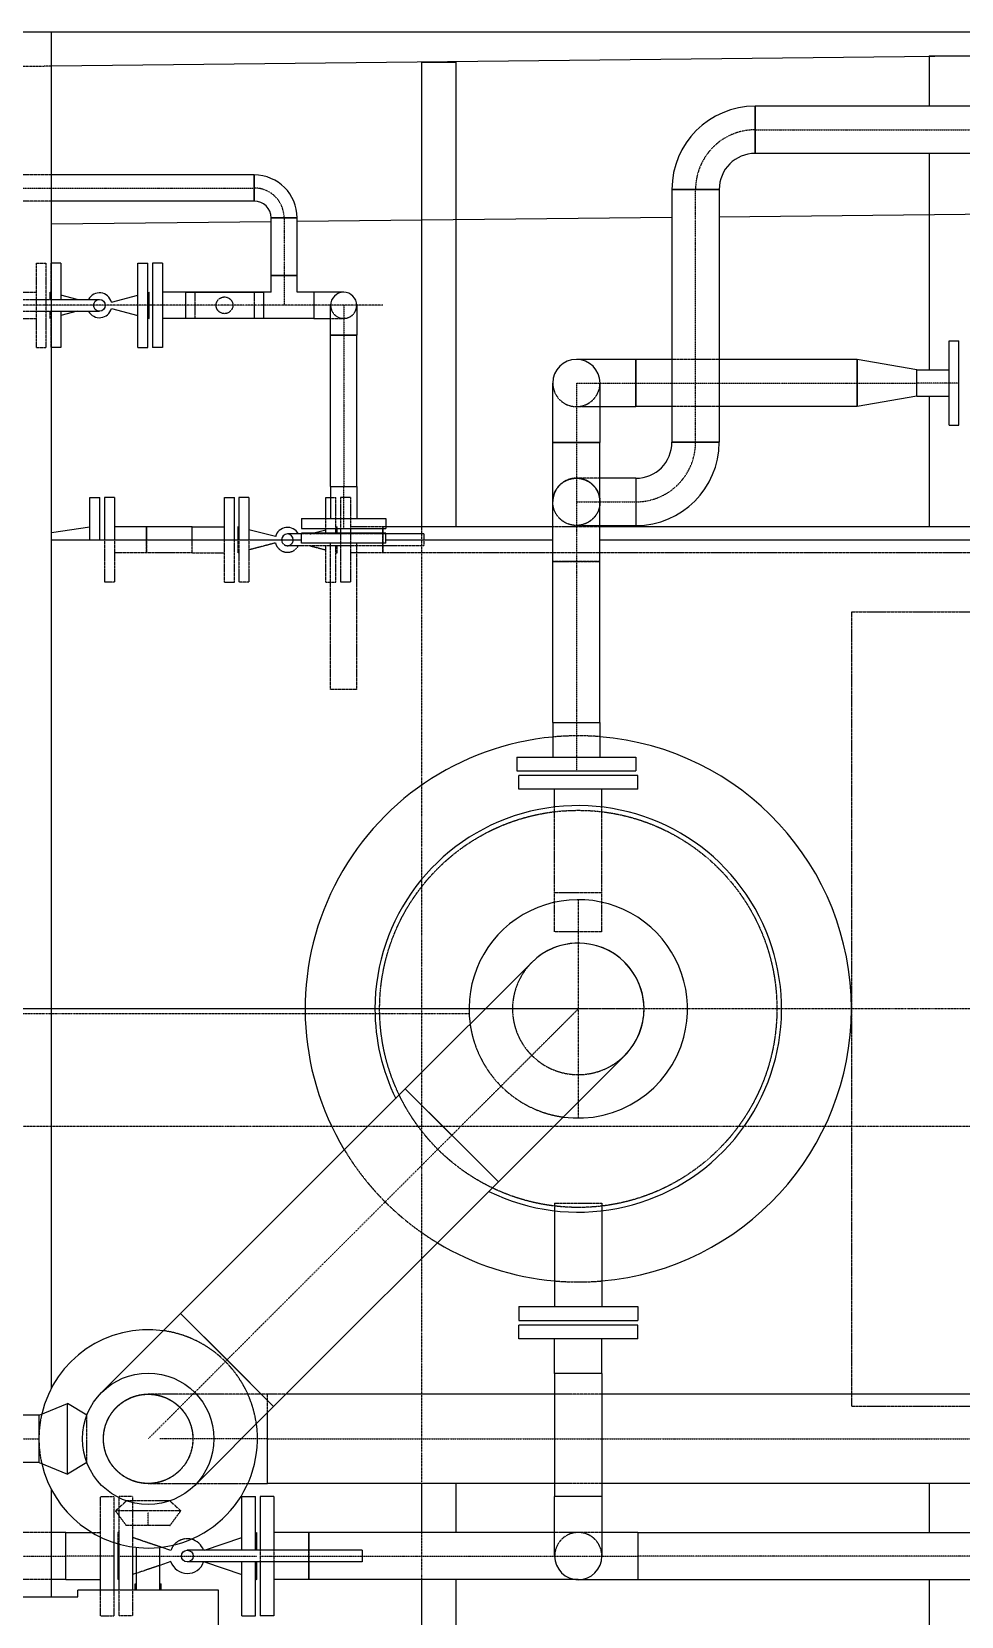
# Model space of a CAD drawing. Header units: millimetres. Extents: x -10011772 to -8149599, y 2847708 to 3434448.
# Drawn here: x -9492022 to -9489645, y 3152049 to 3156103 of the extents above; entities that cross this region are included whole.
import ezdxf

# ---------------------------------------------------------------- set-up
doc = ezdxf.new("R2010")
doc.units = ezdxf.units.MM
for name, pattern in [('DASHDOT2', [0.5, 0.25, -0.125, 0, -0.125]), ('DIVIDE2', [0.625, 0.25, -0.125, 0, -0.125, 0, -0.125]), ('HIDDEN2', [0.1875, 0.125, -0.0625])]:
    doc.linetypes.add(name, pattern=pattern)
doc.layers.add('总平面底图', color=9, linetype='Continuous')

# ---------------------------------------------------------------- blocks, each defined once
blk = doc.blocks.new('总平面底图 爆炸危险区 LOCATION I')
at = {"layer": '总平面底图'}
blk.add_line((225213, 114327.7), (232813, 114327.7), dxfattribs=at)
at = {"layer": '总平面底图', "linetype": 'Continuous'}
for p, q in [((228588.4, 114327.7), (228741.3, 114327.7)), ((228741.3, 112592.9), (228741.3, 114327.7)), ((229984, 114297), (228741.3, 114283.5)), ((229214.9, 114288.6), (229258.6, 114288.6)), ((229214.9, 113694.4), (229214.9, 114288.6)), ((229258.6, 113694.4), (229258.6, 114288.6)), ((229863.8, 114296.8), (229863.8, 114232.4)), ((229863.8, 114296.8), (229984, 114296.8)), ((229641.1, 114172.1), (229641.1, 114232.4)), ((229950.7, 114232.4), (229641.1, 114232.4)), ((229641.1, 114232.4), (229641.1, 114172.1)), ((229950.7, 114172.1), (229641.1, 114172.1)), ((229863.8, 114172.1), (229863.8, 113895)), ((229000.6, 114144.4), (228741.3, 114144.4)), ((229000.6, 114144.4), (229000.6, 114111)), ((229000.6, 114111), (229000.6, 114144.4)), ((229564.9, 114126), (229534.7, 114126)), ((229534.7, 114126), (229534.7, 113802.5)), ((229534.7, 114126), (229595, 114126)), ((229595, 114126), (229564.9, 114126)), ((229595, 114126), (229595, 113802.5)), ((229000.6, 114111), (228741.3, 114111)), ((229022, 114084.3), (228741.3, 114081.3)), ((229022, 114089.6), (229038.7, 114089.6)), ((229022, 114015.8), (229022, 114089.6)), ((229055.4, 114089.6), (229022, 114089.6)), ((229038.7, 114089.6), (229055.4, 114089.6)), ((229534.7, 114089.9), (229055.4, 114084.7)), ((229055.4, 114015.8), (229055.4, 114089.6)), ((229991.8, 114094.9), (229595, 114090.5)), ((228753.4, 114031.7), (228741.3, 114031.7)), ((228753.4, 114031.7), (228753.4, 113985.2)), ((228851.8, 113977.7), (228851.8, 114031.7)), ((228851.8, 114031.7), (228864.6, 114031.7)), ((228864.6, 113977.7), (228864.6, 114031.7)), ((228870.5, 114031.7), (228870.5, 113977.7)), ((228883.3, 114031.7), (228870.5, 114031.7)), ((228883.3, 114031.7), (228883.3, 113977.7)), ((229055.4, 114015.8), (229022, 114015.8)), ((229022, 113994.4), (229022, 114015.8)), ((229022, 114015.8), (229038.7, 114015.8)), ((229038.7, 114015.8), (229055.4, 114015.8)), ((229055.4, 113994.4), (229055.4, 114015.8)), ((228741.3, 113985.2), (228802.6, 113985.2)), ((228774.1, 113985.2), (228753.4, 113990.7)), ((228817.9, 113981.8), (228851.8, 113990.7)), ((228864.6, 113994), (228866.1, 113994.4)), ((228866.1, 113977.7), (228866.1, 113994.4)), ((228924.4, 113994.4), (228883.3, 113994.4)), ((228912.5, 113994.4), (228962.5, 113994.4)), ((228912.5, 113994.4), (228912.5, 113961.1)), ((228924.4, 113994.4), (228924.4, 113994.4)), ((228924.4, 113994.4), (228924.4, 113994.4)), ((229000.6, 113994.4), (228924.4, 113994.4)), ((228962.5, 113994.4), (229012.5, 113994.4)), ((229000.6, 113994.4), (229000.6, 113994.4)), ((229022, 113994.4), (229000.6, 113994.4)), ((229000.6, 113994.4), (229000.6, 113994.4)), ((229012.5, 113994.4), (229012.5, 113961.1)), ((229076.8, 113994.4), (229055.4, 113994.4)), ((229076.8, 113994.4), (229076.8, 113961)), ((229076.8, 113994.4), (229076.8, 113977.7)), ((229114.9, 113994.4), (229076.8, 113994.4)), ((228741.3, 113970.2), (228802.6, 113970.2)), ((228753.4, 113970.2), (228753.4, 113923.7)), ((228774.1, 113970.2), (228753.4, 113964.8)), ((228817.9, 113973.7), (228851.8, 113964.8)), ((228851.8, 113923.7), (228851.8, 113977.7)), ((228864.6, 113923.7), (228864.6, 113977.7)), ((228864.6, 113961.4), (228866.1, 113961)), ((228866.1, 113961), (228866.1, 113977.7)), ((228870.5, 113977.7), (228870.5, 113923.7)), ((228883.3, 113977.7), (228883.3, 113923.7)), ((228924.4, 113961), (228883.3, 113961)), ((228912.5, 113961.1), (228962.5, 113961.1)), ((228924.4, 113961.1), (228924.4, 113961)), ((228924.4, 113961.1), (228924.4, 113961)), ((229000.6, 113961), (228924.4, 113961)), ((228962.5, 113961.1), (229012.5, 113961.1)), ((229000.6, 113961.1), (229000.6, 113961)), ((229000.6, 113961.1), (229000.6, 113961)), ((229076.8, 113961), (229000.6, 113961)), ((229076.8, 113977.7), (229076.8, 113961)), ((229076.8, 113961), (229098.2, 113961)), ((229098.2, 113939.6), (229098.2, 113977.7)), ((229131.6, 113977.7), (229131.6, 113939.6)), ((229098.2, 113939.6), (229131.6, 113939.6)), ((229098.2, 113746), (229098.2, 113939.6)), ((229131.6, 113939.6), (229098.2, 113939.6)), ((229131.6, 113746), (229131.6, 113939.6)), ((228753.4, 113923.7), (228741.3, 113923.7)), ((228851.8, 113923.7), (228864.6, 113923.7)), ((228883.3, 113923.7), (228870.5, 113923.7)), ((229889, 113878.3), (229889, 113932.2)), ((229889, 113932.2), (229901.7, 113932.2)), ((229901.7, 113878.3), (229901.7, 113932.2)), ((229488.7, 113908.4), (229412.5, 113908.4)), ((229488.7, 113908.4), (229488.7, 113878.3)), ((229488.7, 113878.3), (229488.7, 113908.4)), ((229534.7, 113908.4), (229488.7, 113908.4)), ((229771.7, 113908.4), (229595, 113908.4)), ((229771.7, 113908.4), (229771.7, 113848.1)), ((229847.9, 113895), (229771.7, 113908.4)), ((229771.7, 113878.3), (229771.7, 113908.4)), ((229382.3, 113802.1), (229382.3, 113878.3)), ((229442.6, 113878.3), (229442.6, 113802.1)), ((229488.7, 113878.3), (229488.7, 113848.1)), ((229488.7, 113848.1), (229488.7, 113878.3)), ((229771.7, 113848.1), (229771.7, 113878.3)), ((229847.9, 113861.6), (229847.9, 113895)), ((229847.9, 113878.3), (229847.9, 113895)), ((229847.9, 113895), (229889, 113895)), ((229847.9, 113861.6), (229847.9, 113878.3)), ((229889, 113824.3), (229889, 113878.3)), ((229901.7, 113824.3), (229901.7, 113878.3)), ((229847.9, 113861.6), (229771.7, 113848.1)), ((229847.9, 113861.6), (229889, 113861.6)), ((229863.8, 113861.6), (229863.8, 113694.4)), ((229442.6, 113848.1), (229488.7, 113848.1)), ((229534.7, 113848.1), (229488.7, 113848.1)), ((229771.7, 113848.1), (229595, 113848.1)), ((229889, 113824.3), (229901.7, 113824.3)), ((229382.3, 113802.1), (229442.6, 113802.1)), ((229382.3, 113444.1), (229382.3, 113802.1)), ((229442.6, 113802.1), (229382.3, 113802.1)), ((229442.6, 113444.1), (229442.6, 113802.1)), ((229564.9, 113802.5), (229534.7, 113802.5)), ((229534.7, 113802.5), (229595, 113802.5)), ((229595, 113802.5), (229564.9, 113802.5)), ((229488.7, 113756.4), (229442.6, 113756.4)), ((229488.7, 113756.4), (229488.7, 113696.1)), ((229488.7, 113756.4), (229488.7, 113726.3)), ((229098.2, 113746), (229131.6, 113746)), ((229098.2, 113746), (229114.9, 113746)), ((229098.2, 113746), (229098.2, 113704.9)), ((229114.9, 113746), (229131.6, 113746)), ((229131.6, 113746), (229131.6, 113704.9)), ((228790.2, 113677.7), (228790.2, 113731.7)), ((228790.2, 113731.7), (228803, 113731.7)), ((228803, 113677.7), (228803, 113731.7)), ((228808.9, 113731.7), (228808.9, 113677.7)), ((228821.7, 113731.7), (228808.9, 113731.7)), ((228821.7, 113731.7), (228821.7, 113677.7)), ((228962.3, 113677.7), (228962.3, 113731.7)), ((228962.3, 113731.7), (228975.1, 113731.7)), ((228975.1, 113677.7), (228975.1, 113731.7)), ((228981, 113731.7), (228981, 113677.7)), ((228993.8, 113731.7), (228981, 113731.7)), ((228993.8, 113731.7), (228993.8, 113677.7)), ((229092.2, 113704.9), (229092.2, 113731.7)), ((229092.2, 113731.7), (229098.2, 113731.7)), ((229488.7, 113726.3), (229488.7, 113696.1)), ((229060.9, 113704.9), (229114.9, 113704.9)), ((229060.9, 113704.9), (229060.9, 113692.2)), ((229114.9, 113704.9), (229168.9, 113704.9)), ((229168.9, 113704.9), (229168.9, 113692.2)), ((229442.6, 113696.1), (229488.7, 113696.1)), ((228741.3, 113686.9), (228790.2, 113694.2)), ((228741.3, 113677.7), (229060.9, 113677.7)), ((228862.8, 113694.4), (228821.7, 113694.4)), ((228862.8, 113677.7), (228862.8, 113694.4)), ((228921.2, 113694.4), (228862.8, 113694.4)), ((228862.8, 113694.4), (228862.8, 113677.7)), ((228921.2, 113677.7), (228921.2, 113694.4)), ((228921.2, 113677.7), (228921.2, 113694.4)), ((228921.2, 113694.4), (228962.3, 113694.4)), ((228979.5, 113694.4), (228979.5, 113677.7)), ((228981, 113694), (228979.5, 113694.4)), ((229027.7, 113681.8), (228993.8, 113690.7)), ((229060.9, 113685.2), (229043, 113685.2)), ((229060.9, 113692.2), (229114.9, 113692.2)), ((229168.9, 113686.2), (229060.9, 113686.2)), ((229060.9, 113673.4), (229060.9, 113686.2)), ((229168.9, 113686.2), (229060.9, 113686.2)), ((229060.9, 113673.4), (229060.9, 113686.2)), ((229075.2, 113686.2), (229092.2, 113690.7)), ((229092.2, 113686.2), (229092.2, 113692.2)), ((229105, 113686.2), (229105, 113692.2)), ((229106.5, 113686.2), (229106.5, 113692.2)), ((229111, 113692.2), (229111, 113686.2)), ((229114.9, 113692.2), (229168.9, 113692.2)), ((229123.7, 113692.2), (229123.7, 113686.2)), ((229164.8, 113692.2), (229164.8, 113686.2)), ((229164.8, 113686.2), (229164.8, 113692.2)), ((229382.3, 113694.4), (229168.9, 113694.4)), ((229168.9, 113673.4), (229168.9, 113686.2)), ((229168.9, 113673.4), (229168.9, 113686.2)), ((229217.6, 113685.2), (229168.9, 113685.2)), ((229168.9, 113677.7), (229382.3, 113677.7)), ((229217.6, 113685.2), (229217.6, 113677.7)), ((230434.7, 113694.4), (229442.6, 113694.4)), ((229442.6, 113677.7), (230214.9, 113677.7)), ((229168.9, 113673.4), (229060.9, 113673.4)), ((229168.9, 113673.4), (229060.9, 113673.4)), ((229098.2, 113669.3), (229098.2, 113673.4)), ((229098.2, 113669.3), (229098.2, 113673.4)), ((229131.6, 113669.3), (229131.6, 113673.4)), ((229131.6, 113669.3), (229131.6, 113673.4)), ((229382.3, 113444.1), (229442.6, 113444.1)), ((229382.3, 113444.1), (229412.5, 113444.1)), ((229382.3, 113444.1), (229382.3, 113399.7)), ((229412.5, 113444.1), (229442.6, 113444.1)), ((229442.6, 113444.1), (229442.6, 113399.7)), ((229336.3, 113399.7), (229412.5, 113399.7)), ((229336.3, 113399.7), (229336.3, 113382.2)), ((229412.5, 113399.7), (229488.7, 113399.7)), ((229488.7, 113399.7), (229488.7, 113382.2)), ((229336.3, 113382.2), (229412.5, 113382.2)), ((229414.9, 113376.2), (229338.7, 113376.2)), ((229338.7, 113358.7), (229338.7, 113376.2)), ((229414.9, 113376.2), (229338.7, 113376.2)), ((229338.7, 113358.7), (229338.7, 113376.2)), ((229412.5, 113382.2), (229488.7, 113382.2)), ((229491.1, 113376.2), (229414.9, 113376.2)), ((229491.1, 113376.2), (229414.9, 113376.2)), ((229491.1, 113358.7), (229491.1, 113376.2)), ((229491.1, 113358.7), (229491.1, 113376.2)), ((229414.9, 113358.7), (229338.7, 113358.7)), ((229414.9, 113358.7), (229338.7, 113358.7)), ((229384.7, 113336), (229384.7, 113358.7)), ((229384.7, 113336), (229384.7, 113358.7)), ((229491.1, 113358.7), (229414.9, 113358.7)), ((229491.1, 113358.7), (229414.9, 113358.7)), ((229445, 113336), (229445, 113358.7)), ((229445, 113336), (229445, 113358.7)), ((229193.7, 112975.6), (229355.4, 113137.2)), ((229474.4, 113018.2), (229312.7, 112856.6)), ((228906.3, 112688.1), (229193.7, 112975.6)), ((229193.7, 112975.6), (229312.7, 112856.6)), ((229193.7, 112975.6), (229253.2, 112916.1)), ((229253.2, 112916.1), (229312.7, 112856.6)), ((229025.3, 112569.2), (229312.7, 112856.6)), ((229384.7, 112819.5), (229384.7, 112696.8)), ((229384.7, 112819.5), (229384.7, 112696.8)), ((229445, 112819.5), (229445, 112696.8)), ((229445, 112819.5), (229445, 112696.8)), ((228805.4, 112587.2), (228906.3, 112688.1)), ((229025.3, 112569.1), (228906.3, 112688.1)), ((228906.3, 112688.1), (228965.8, 112628.7)), ((229338.7, 112696.8), (229414.9, 112696.8)), ((229338.7, 112696.8), (229338.7, 112679.2)), ((229338.7, 112696.8), (229414.9, 112696.8)), ((229338.7, 112696.8), (229338.7, 112679.2)), ((229414.9, 112696.8), (229491.1, 112696.8)), ((229414.9, 112696.8), (229491.1, 112696.8)), ((229491.1, 112696.8), (229491.1, 112679.2)), ((229491.1, 112696.8), (229491.1, 112679.2)), ((229338.7, 112679.2), (229414.9, 112679.2)), ((229338.7, 112679.2), (229414.9, 112679.2)), ((229414.9, 112673.3), (229338.7, 112673.3)), ((229338.7, 112655.7), (229338.7, 112673.3)), ((229414.9, 112679.2), (229491.1, 112679.2)), ((229414.9, 112679.2), (229491.1, 112679.2)), ((229491.1, 112673.3), (229414.9, 112673.3)), ((229491.1, 112655.7), (229491.1, 112673.3)), ((229414.9, 112655.7), (229338.7, 112655.7)), ((229384.7, 112611.3), (229384.7, 112655.7)), ((229491.1, 112655.7), (229414.9, 112655.7)), ((229445, 112611.3), (229445, 112655.7)), ((228965.8, 112628.7), (229025.3, 112569.2)), ((229445, 112611.3), (229384.7, 112611.3)), ((229384.7, 112611.3), (229384.7, 112453.9)), ((229414.9, 112611.3), (229384.7, 112611.3)), ((229445, 112611.3), (229414.9, 112611.3)), ((229445, 112611.3), (229445, 112453.9)), ((229009.6, 112584.9), (229009.6, 112584.9)), ((229384.7, 112584.9), (229041, 112584.9)), ((231462.5, 112584.9), (229445, 112584.9)), ((228725.4, 112557.9), (228761.9, 112573)), ((228761.9, 112482.5), (228761.9, 112573)), ((228786.3, 112557.9), (228761.9, 112573)), ((228924.4, 112468.2), (229025.3, 112569.1)), ((229017.3, 112577.2), (229017.3, 112577.2)), ((229017.3, 112577.2), (229017.3, 112577.2)), ((229017.3, 112470.6), (229017.3, 112561.1)), ((229017.3, 112527.7), (229017.3, 112561.1)), ((228725.4, 112557.9), (228441.1, 112557.9)), ((228725.4, 112497.6), (228725.4, 112557.9)), ((228725.4, 112497.6), (228725.4, 112557.9)), ((229017.3, 112470.6), (229017.3, 112527.7)), ((228725.4, 112497.6), (228441.1, 112497.6)), ((228725.4, 112497.6), (228761.9, 112482.5)), ((228786.3, 112497.6), (228761.9, 112482.5)), ((228741.3, 112325.7), (228741.3, 112462.6)), ((228992.4, 112470.6), (229017.3, 112470.6)), ((229384.7, 112470.6), (229017.3, 112470.6)), ((229214.9, 112407.9), (229214.9, 112470.6)), ((229258.6, 112407.9), (229258.6, 112470.6)), ((231462.5, 112470.6), (229445, 112470.6)), ((229863.8, 112470.6), (229863.8, 112407.9)), ((228984.7, 112385.2), (228984.7, 112453.9)), ((228984.7, 112453.9), (229002.3, 112453.9)), ((229002.3, 112385.2), (229002.3, 112453.9)), ((229008.2, 112453.9), (229008.2, 112385.2)), ((229025.8, 112453.9), (229008.2, 112453.9)), ((229025.8, 112453.9), (229025.8, 112385.2)), ((229445, 112453.9), (229384.7, 112453.9)), ((229445, 112453.9), (229384.7, 112453.9)), ((229384.7, 112377.7), (229384.7, 112453.9)), ((229445, 112453.9), (229445, 112377.7)), ((228759.6, 112407.9), (228741.3, 112407.9)), ((228759.6, 112377.7), (228759.6, 112407.9)), ((228759.6, 112377.7), (228759.6, 112407.9)), ((228759.6, 112407.9), (228793.1, 112407.9)), ((228804, 112377.7), (228804, 112402)), ((228937, 112385.2), (228984.7, 112401.4)), ((229002.3, 112407.4), (229003.8, 112407.9)), ((229003.8, 112385.2), (229003.8, 112407.9)), ((229070.2, 112407.9), (229025.8, 112407.9)), ((229070.2, 112407.9), (229070.2, 112385.2)), ((229070.2, 112385.2), (229070.2, 112407.9)), ((229384.7, 112407.9), (229070.2, 112407.9)), ((229491.1, 112407.9), (229445, 112407.9)), ((229491.1, 112407.9), (229491.1, 112347.6)), ((229491.1, 112407.9), (230538.7, 112407.9)), ((229491.1, 112407.9), (229491.1, 112377.7)), ((228759.6, 112347.6), (228759.6, 112377.7)), ((228759.6, 112347.6), (228759.6, 112377.7)), ((228804, 112334), (228804, 112377.7)), ((228821.5, 112377.7), (228821.5, 112394.9)), ((228821.5, 112334), (228821.5, 112377.7)), ((228826, 112393.5), (228826, 112347.6)), ((228827.5, 112393.1), (228827.5, 112377.7)), ((228827.5, 112377.7), (228827.5, 112334)), ((228845, 112389.4), (228845, 112377.7)), ((228845, 112377.7), (228845, 112334)), ((228849.9, 112334), (228849.9, 112388.8)), ((228879.9, 112334), (228879.9, 112388.8)), ((228893.8, 112384.9), (228881.6, 112389)), ((229138.7, 112385.2), (228914.9, 112385.2)), ((229138.7, 112385.2), (229138.7, 112377.7)), ((229138.7, 112377.7), (229138.7, 112370.2)), ((229491.1, 112377.7), (229491.1, 112347.6)), ((228893.8, 112370.6), (228879.9, 112365.8)), ((229138.7, 112370.2), (228914.9, 112370.2)), ((228937, 112370.2), (228984.7, 112354)), ((228984.7, 112301.5), (228984.7, 112370.2)), ((229002.3, 112301.5), (229002.3, 112370.2)), ((229003.8, 112347.6), (229003.8, 112370.2)), ((229008.2, 112370.2), (229008.2, 112301.5)), ((229025.8, 112370.2), (229025.8, 112301.5)), ((229070.2, 112370.2), (229070.2, 112347.6)), ((229070.2, 112347.6), (229070.2, 112370.2)), ((228759.6, 112347.6), (228741.3, 112347.6)), ((228759.6, 112347.6), (228804, 112347.6)), ((228827.5, 112348.1), (228826, 112347.6)), ((228849.9, 112355.7), (228845, 112354)), ((228848.2, 112334), (228848.2, 112342.1)), ((228848.2, 112342.1), (228849.9, 112342.1)), ((228879.9, 112342.1), (228881.5, 112342.1)), ((228881.5, 112334), (228881.5, 112342.1)), ((229002.3, 112348.1), (229003.8, 112347.6)), ((229070.2, 112347.6), (229025.8, 112347.6)), ((229414.9, 112347.6), (229070.2, 112347.6)), ((229214.9, 111907.9), (229214.9, 112347.6)), ((229258.6, 111907.9), (229258.6, 112347.6)), ((229414.9, 112347.6), (229491.1, 112347.6)), ((229491.1, 112347.6), (230538.7, 112347.6)), ((229863.8, 112347.6), (229863.8, 112207.9)), ((228444.9, 112325.7), (228774.9, 112325.7)), ((228954.9, 112334), (228774.9, 112334)), ((228774.9, 112325.7), (228774.9, 112334)), ((228954.9, 112287.5), (228954.9, 112334)), ((228984.7, 112301.5), (229002.3, 112301.5)), ((229025.8, 112301.5), (229008.2, 112301.5))]:
    blk.add_line(p, q, dxfattribs=at)
at = {"layer": '总平面底图', "linetype": 'DASHDOT2'}
for p, q in [((228741.3, 114283.5), (225214.9, 114245.2)), ((228741.3, 113977.7), (228588.4, 113977.7)), ((228912.5, 113977.7), (228741.3, 113977.7)), ((229012.5, 113977.7), (228912.5, 113977.7)), ((229098.2, 113977.7), (229012.5, 113977.7)), ((229131.6, 113977.7), (229098.2, 113977.7)), ((229164.9, 113977.7), (229131.6, 113977.7)), ((229214.9, 112470.6), (229214.9, 113694.4)), ((229414.9, 113217.4), (229414.9, 112938)), ((229274.9, 113071.2), (225714.9, 113071.2)), ((229275.2, 113077.7), (226154.9, 113077.7)), ((229295.9, 113077.7), (227374.9, 113077.7)), ((229554.6, 113077.7), (229275.2, 113077.7)), ((229479.9, 113077.7), (229295.9, 113077.7)), ((230374.9, 113077.7), (229554.6, 113077.7)), ((227714.9, 112927.7), (229964.9, 112927.7)), ((229214.9, 112347.6), (229214.9, 112407.9))]:
    blk.add_line(p, q, dxfattribs=at)
at = {"layer": '总平面底图', "linetype": 'DIVIDE2'}
for p, q in [((229641.1, 114202.2), (229950.7, 114202.2)), ((229641.1, 114202.2), (229641.1, 114202.2)), ((229641.1, 114202.2), (229641.1, 114202.2)), ((228588.4, 114127.7), (228741.3, 114127.7)), ((228741.3, 114127.7), (229000.6, 114127.7)), ((229000.6, 114127.7), (229000.6, 114127.7)), ((229000.6, 114127.7), (229000.6, 114127.7)), ((229564.9, 114126.1), (229564.9, 114126)), ((229564.9, 113802.5), (229564.9, 114126)), ((229564.9, 114126), (229564.9, 114126)), ((229038.7, 114089.6), (229038.7, 114015.8)), ((229038.7, 114089.6), (229038.7, 114089.6)), ((229038.7, 114089.6), (229038.7, 114089.6)), ((229038.7, 114015.8), (229038.7, 113977.7)), ((229038.7, 114015.8), (229038.7, 114015.8)), ((229114.9, 113977.7), (229114.9, 113939.6)), ((229114.9, 113939.6), (229114.9, 113746)), ((229114.9, 113939.6), (229114.9, 113939.6)), ((229114.9, 113939.6), (229114.9, 113939.6)), ((229412.5, 113878.3), (229442.6, 113878.3)), ((229412.5, 113878.3), (229412.5, 113802.1)), ((229442.6, 113878.3), (229488.7, 113878.3)), ((229488.7, 113878.3), (229488.7, 113878.3)), ((229488.7, 113878.3), (229488.7, 113878.3)), ((229488.7, 113878.3), (229534.7, 113878.3)), ((229534.7, 113878.3), (229595, 113878.3)), ((229595, 113878.3), (229771.7, 113878.3)), ((229771.7, 113878.3), (229847.9, 113878.3)), ((229901.7, 113878.3), (229847.9, 113878.3)), ((229412.5, 113802.1), (229412.5, 113444.1)), ((229412.5, 113802.1), (229412.5, 113802.1)), ((229412.5, 113802.1), (229412.5, 113802.1)), ((229564.9, 113802.5), (229564.9, 113802.5)), ((229564.9, 113802.5), (229564.9, 113802.5)), ((229114.9, 113692.2), (229114.9, 113746)), ((229412.5, 113726.3), (229442.6, 113726.3)), ((229442.6, 113726.3), (229488.7, 113726.3)), ((229488.7, 113726.3), (229488.7, 113726.3)), ((229488.7, 113726.3), (229488.7, 113726.3)), ((229488.7, 113726.3), (229488.7, 113726.3)), ((229488.7, 113726.3), (229488.7, 113726.3)), ((229412.5, 113444.1), (229412.5, 113382.2)), ((229253.2, 112916.1), (229414.9, 113077.7)), ((229253.2, 112916.1), (228965.8, 112628.7)), ((229253.2, 112916.1), (229253.2, 112916.1)), ((229253.2, 112916.1), (229253.2, 112916.1)), ((228965.8, 112628.6), (228864.9, 112527.7)), ((228965.8, 112628.7), (228965.8, 112628.6)), ((228441.1, 112527.7), (228725.4, 112527.7)), ((228725.4, 112527.7), (228725.4, 112527.7)), ((228725.4, 112527.7), (228725.4, 112527.7)), ((229004.6, 112527.7), (228879.9, 112527.7)), ((229017.3, 112527.7), (229004.6, 112527.7)), ((229017.3, 112527.7), (229384.7, 112527.7)), ((229017.3, 112527.7), (229017.3, 112527.7)), ((229017.3, 112527.7), (229017.3, 112527.7)), ((229384.7, 112527.7), (229445, 112527.7)), ((229445, 112527.7), (231462.5, 112527.7)), ((228864.9, 112416.7), (228864.9, 112434.1)), ((228864.9, 112434.1), (228864.9, 112434.1)), ((228614.3, 112377.7), (228741.3, 112377.7)), ((228741.3, 112377.7), (228759.6, 112377.7)), ((228821.5, 112377.7), (228759.6, 112377.7)), ((228826, 112377.7), (228849.9, 112377.7)), ((228849.9, 112377.7), (228879.9, 112377.7)), ((228879.9, 112377.7), (229003.8, 112377.7)), ((229008.2, 112377.7), (229070.2, 112377.7)), ((229070.2, 112377.7), (229138.7, 112377.7)), ((229138.7, 112377.7), (229384.7, 112377.7)), ((229384.7, 112377.7), (229414.9, 112377.7)), ((229414.9, 112377.7), (229445, 112377.7)), ((229445, 112377.7), (229491.1, 112377.7)), ((230538.7, 112377.7), (229491.1, 112377.7)), ((229491.1, 112377.7), (229491.1, 112377.7)), ((229491.1, 112377.7), (229491.1, 112377.7))]:
    blk.add_line(p, q, dxfattribs=at)
at = {"layer": '总平面底图', "linetype": 'HIDDEN2'}
for p, q in [((228741.3, 114144.4), (228588.4, 114144.4)), ((228741.3, 114111), (228588.4, 114111)), ((228721.9, 113977.7), (228721.9, 114031.7)), ((228721.9, 114031.7), (228734.6, 114031.7)), ((228734.6, 113977.7), (228734.6, 114031.7)), ((228740.6, 114031.7), (228740.6, 113985.2)), ((228741.3, 114031.7), (228740.6, 114031.7)), ((228628, 113985.2), (228741.3, 113985.2)), ((228680.8, 113994.4), (228721.9, 113994.4)), ((228739.1, 113994.4), (228739.1, 113985.2)), ((228740.6, 113994), (228739.1, 113994.4)), ((228924.4, 113994.4), (228924.4, 113977.7)), ((228924.4, 113994.4), (228924.4, 113977.7)), ((229000.6, 113994.4), (229000.6, 113961.1)), ((229000.6, 113994.4), (229000.6, 113977.7)), ((228628, 113970.2), (228741.3, 113970.2)), ((228680.8, 113961), (228721.9, 113961)), ((228721.9, 113923.7), (228721.9, 113977.7)), ((228734.6, 113923.7), (228734.6, 113977.7)), ((228739.1, 113970.2), (228739.1, 113961)), ((228740.6, 113961.4), (228739.1, 113961)), ((228740.6, 113970.2), (228740.6, 113923.7)), ((228924.4, 113977.7), (228924.4, 113961.1)), ((228924.4, 113977.7), (228924.4, 113961.1)), ((229000.6, 113977.7), (229000.6, 113961.1)), ((229098.2, 113961), (229114.9, 113961)), ((228721.9, 113923.7), (228734.6, 113923.7)), ((228741.3, 113923.7), (228740.6, 113923.7)), ((229595, 113908.4), (229534.7, 113908.4)), ((229412.5, 113848.1), (229442.6, 113848.1)), ((229595, 113848.1), (229534.7, 113848.1)), ((229442.6, 113756.4), (229412.5, 113756.4)), ((229098.2, 113731.7), (229105, 113731.7)), ((229105, 113692.2), (229105, 113731.7)), ((229111, 113731.7), (229111, 113692.2)), ((229123.7, 113731.7), (229111, 113731.7)), ((229123.7, 113731.7), (229123.7, 113692.2)), ((229092.2, 113692.2), (229092.2, 113704.9)), ((229412.5, 113696.1), (229442.6, 113696.1)), ((228808.9, 113677.7), (228808.9, 113623.7)), ((228821.7, 113677.7), (228821.7, 113623.7)), ((228862.8, 113661), (228862.8, 113677.7)), ((228862.8, 113677.7), (228862.8, 113661)), ((228921.2, 113661), (228921.2, 113677.7)), ((228921.2, 113661), (228921.2, 113677.7)), ((228962.3, 113623.7), (228962.3, 113677.7)), ((228975.1, 113623.7), (228975.1, 113677.7)), ((228979.5, 113677.7), (228979.5, 113661)), ((228981, 113677.7), (228981, 113623.7)), ((228993.8, 113677.7), (228993.8, 113623.7)), ((229168.9, 113685.2), (229060.9, 113685.2)), ((229071.5, 113685.2), (229075.2, 113686.2)), ((229092.2, 113685.2), (229092.2, 113686.2)), ((229105, 113694), (229106.5, 113694.4)), ((229105, 113685.2), (229105, 113686.2)), ((229106.5, 113692.2), (229106.5, 113694.4)), ((229106.5, 113685.2), (229106.5, 113686.2)), ((229111, 113686.2), (229111, 113677.7)), ((229111, 113677.7), (229111, 113623.7)), ((229164.8, 113694.4), (229123.7, 113694.4)), ((229123.7, 113686.2), (229123.7, 113677.7)), ((229123.7, 113677.7), (229123.7, 113623.7)), ((229164.8, 113694.4), (229164.8, 113692.2)), ((229164.8, 113692.2), (229164.8, 113694.4)), ((229168.9, 113694.4), (229164.8, 113694.4)), ((229164.8, 113686.2), (229164.8, 113677.7)), ((229164.8, 113677.7), (229164.8, 113686.2)), ((229164.8, 113677.7), (229164.8, 113661)), ((229164.8, 113661), (229164.8, 113677.7)), ((229217.6, 113677.7), (229217.6, 113670.2)), ((229442.6, 113694.4), (229382.3, 113694.4)), ((228862.8, 113661), (228821.7, 113661)), ((228921.2, 113661), (228862.8, 113661)), ((228921.2, 113661), (228962.3, 113661)), ((228981, 113661.4), (228979.5, 113661)), ((229027.7, 113673.7), (228993.8, 113664.8)), ((229217.6, 113670.2), (229043, 113670.2)), ((229071.5, 113670.2), (229092.2, 113664.8)), ((229092.2, 113623.7), (229092.2, 113670.2)), ((229098.2, 113486.2), (229098.2, 113669.3)), ((229105, 113623.7), (229105, 113670.2)), ((229105, 113661.4), (229106.5, 113661)), ((229106.5, 113661), (229106.5, 113670.2)), ((229164.8, 113661), (229123.7, 113661)), ((229131.6, 113486.2), (229131.6, 113669.3)), ((230214.9, 113661), (229164.8, 113661)), ((229442.6, 113650.1), (229382.3, 113650.1)), ((229382.3, 113650.1), (229442.6, 113650.1)), ((228821.7, 113623.7), (228808.9, 113623.7)), ((228962.3, 113623.7), (228975.1, 113623.7)), ((228993.8, 113623.7), (228981, 113623.7)), ((229092.2, 113623.7), (229105, 113623.7)), ((229123.7, 113623.7), (229111, 113623.7)), ((229764.9, 113077.7), (229764.9, 113585.7)), ((229764.9, 113585.7), (230214.9, 113585.7)), ((229131.6, 113486.2), (229098.2, 113486.2)), ((229384.7, 113226.2), (229384.7, 113336)), ((229445, 113226.2), (229445, 113336)), ((229414.9, 113226.2), (229384.7, 113226.2)), ((229384.7, 113176.2), (229384.7, 113226.2)), ((229445, 113226.2), (229414.9, 113226.2)), ((229445, 113176.2), (229445, 113226.2)), ((229414.9, 113176.2), (229384.7, 113176.2)), ((229445, 113176.2), (229414.9, 113176.2)), ((229764.9, 112569.7), (229764.9, 113077.7)), ((229384.7, 112829.2), (229414.9, 112829.2)), ((229384.7, 112829.2), (229384.7, 112819.5)), ((229414.9, 112829.2), (229445, 112829.2)), ((229445, 112829.2), (229445, 112819.5)), ((229009.6, 112584.9), (228864.9, 112584.9)), ((229017.3, 112584.9), (229009.6, 112584.9)), ((229017.3, 112577.2), (229017.3, 112584.9)), ((229041, 112584.9), (229017.3, 112584.9)), ((229017.3, 112577.2), (229017.3, 112584.9)), ((229445, 112584.9), (229384.7, 112584.9)), ((229017.3, 112561.1), (229017.3, 112577.2)), ((229017.3, 112561.1), (229017.3, 112577.2)), ((229764.9, 112569.7), (230309.3, 112569.7)), ((228786.3, 112497.6), (228786.3, 112557.9)), ((228864.9, 112470.6), (228992.4, 112470.6)), ((229445, 112470.6), (229384.7, 112470.6)), ((228804, 112402), (228804, 112453.9)), ((228804, 112453.9), (228821.5, 112453.9)), ((228821.5, 112394.9), (228821.5, 112453.9)), ((228837.1, 112448.3), (228823.2, 112435.6)), ((228827.5, 112453.9), (228827.5, 112393.1)), ((228845, 112453.9), (228827.5, 112453.9)), ((228892.7, 112448.3), (228837.1, 112448.3)), ((228845, 112453.9), (228845, 112389.4)), ((228892.7, 112448.3), (228906.6, 112435.6)), ((228906.6, 112435.6), (228823.2, 112435.6)), ((228837.1, 112416.7), (228823.2, 112435.6)), ((228892.7, 112416.7), (228906.6, 112435.6)), ((228741.3, 112407.9), (228614.3, 112407.9)), ((228793.1, 112407.9), (228804, 112407.9)), ((228826, 112407.9), (228826, 112393.5)), ((228827.5, 112407.4), (228826, 112407.9)), ((228892.7, 112416.7), (228837.1, 112416.7)), ((228881.6, 112389), (228845, 112401.4)), ((229414.9, 112407.9), (229384.7, 112407.9)), ((229445, 112407.9), (229414.9, 112407.9)), ((229008.2, 112385.2), (229008.2, 112377.7)), ((229008.2, 112377.7), (229008.2, 112370.2)), ((229025.8, 112385.2), (229025.8, 112377.7)), ((229025.8, 112377.7), (229025.8, 112370.2)), ((229070.2, 112385.2), (229070.2, 112377.7)), ((229070.2, 112377.7), (229070.2, 112385.2)), ((229070.2, 112377.7), (229070.2, 112370.2)), ((229070.2, 112370.2), (229070.2, 112377.7)), ((228879.9, 112365.8), (228849.9, 112355.7)), ((228741.3, 112347.6), (228614.3, 112347.6)), ((228804, 112301.5), (228804, 112334)), ((228821.5, 112301.5), (228821.5, 112334)), ((228827.5, 112334), (228827.5, 112301.5)), ((228845, 112334), (228845, 112301.5)), ((228804, 112301.5), (228821.5, 112301.5)), ((228845, 112301.5), (228827.5, 112301.5))]:
    blk.add_line(p, q, dxfattribs=at)
at = {"layer": '总平面底图', "linetype": 'Continuous'}
for centre, radius in [((228802.6, 113977.7), 7.5), ((228864.9, 112527.7), 84.1), ((228914.9, 112377.7), 7.5)]:
    blk.add_circle(centre, radius, dxfattribs=at)
at = {"layer": '总平面底图', "linetype": 'HIDDEN2'}
for centre, radius in [((228962.5, 113977.7), 10.7), ((229412.5, 113726.3), 30.2), ((229414.9, 113077.7), 254), ((228864.9, 112527.7), 57.1), ((228864.9, 112527.7), 57.2)]:
    blk.add_circle(centre, radius, dxfattribs=at)
at = {"layer": '总平面底图', "linetype": 'Continuous'}
for centre, radius, start, end in [((229641.1, 114126), 106.4, 90, 180), ((229641.1, 114126), 46, 90, 180), ((229000.6, 114089.6), 54.8, 0, 90), ((229000.6, 114089.6), 21.4, 0, 90), ((228802.6, 113977.7), 15.9, 14.7351, 151.8071), ((229114.9, 113977.7), 16.7, 0, 180), ((229114.9, 113977.7), 16.7, 0, 180), ((228802.6, 113977.7), 15.9, 208.1929, 345.2649), ((229412.5, 113878.3), 30.2, 0, 180), ((229412.5, 113878.3), 30.2, 90, 180), ((229412.5, 113878.3), 30.2, 0, 90), ((229488.7, 113802.5), 106.4, 270, 0), ((229488.7, 113802.5), 46, 270, 0), ((229043, 113677.7), 15.9, 28.1929, 165.2649), ((229043, 113677.7), 7.5, 0, 180), ((229414.9, 113077.7), 349.3, 95.3498, 211.0598), ((229414.9, 113077.7), 349.3, 95.3498, 211.0598), ((229414.9, 113077.7), 349.2, 0, 85.4406), ((229414.9, 113077.7), 349.2, 0, 85.4406), ((229414.9, 113077.7), 260, 243.8811, 180), ((229414.9, 113077.7), 260, 243.8811, 180), ((229414.9, 113077.7), 139.7, 345, 187.9672), ((229414.9, 113077.7), 84.1, 315, 135), ((229414.9, 113077.7), 84.1, 0, 135), ((229414.9, 113077.7), 260, 180, 206.1189), ((229414.9, 113077.7), 260, 180, 206.1189), ((229414.9, 113077.7), 349.3, 274.9544, 0), ((229414.9, 113077.7), 349.3, 274.9544, 0), ((229414.9, 113077.7), 84.1, 315, 0), ((229414.9, 113077.7), 139.7, 262.0328, 345), ((229414.9, 113077.7), 349.3, 238.9402, 265.0456), ((229414.9, 113077.7), 349.3, 238.9402, 265.0456), ((228864.9, 112527.7), 139.7, 82.0328, 166.9374), ((228864.9, 112527.7), 139.7, 270, 7.9672), ((228864.9, 112527.7), 139.7, 193.0626, 270), ((228914.9, 112377.7), 22.2, 19.7221, 76.7074), ((228914.9, 112377.7), 22.2, 140.1625, 161.2587), ((229414.9, 112377.7), 30.2, 180, 0), ((229414.9, 112377.7), 30.2, 180, 0), ((228914.9, 112377.7), 22.2, 198.7413, 340.2779)]:
    blk.add_arc(centre, radius, start, end, dxfattribs=at)
at = {"layer": '总平面底图', "linetype": 'DIVIDE2'}
for centre, radius, start, end in [((229641.1, 114126), 76.2, 90, 180), ((229000.6, 114089.6), 38.1, 0, 90), ((229488.7, 113802.5), 76.2, 270, 0)]:
    blk.add_arc(centre, radius, start, end, dxfattribs=at)
at = {"layer": '总平面底图', "linetype": 'HIDDEN2'}
for centre, radius, start, end in [((229114.9, 113977.7), 16.7, 180, 0), ((229412.5, 113878.3), 30.2, 180, 0), ((229412.5, 113726.3), 30.2, 0, 180), ((229043, 113677.7), 7.5, 180, 0), ((229043, 113677.7), 15.9, 194.7351, 331.8071), ((229414.9, 113077.7), 349.3, 85.4406, 95.3498), ((229414.9, 113077.7), 84.1, 135, 315), ((229414.9, 113077.7), 139.7, 187.9672, 262.0328), ((229414.9, 113077.7), 349.2, 211.0598, 238.9402), ((229414.9, 113077.7), 349.3, 265.0456, 274.9544), ((228864.9, 112527.7), 139.7, 7.9672, 82.0328), ((228864.9, 112527.7), 139.7, 166.9374, 193.0626), ((228914.9, 112377.7), 22.2, 76.7074, 140.1625), ((229414.9, 112377.7), 30.2, 0, 180)]:
    blk.add_arc(centre, radius, start, end, dxfattribs=at)

msp = doc.modelspace()

# ---------------------------------------------------------------- block references
at = {"layer": '总平面底图', "xscale": 2, "yscale": 2, "zscale": 2}
msp.add_blockref('总平面底图 爆炸危险区 LOCATION I', (-9949454.3, 2927447.9), dxfattribs=at)

doc.saveas('drawing.dxf')
